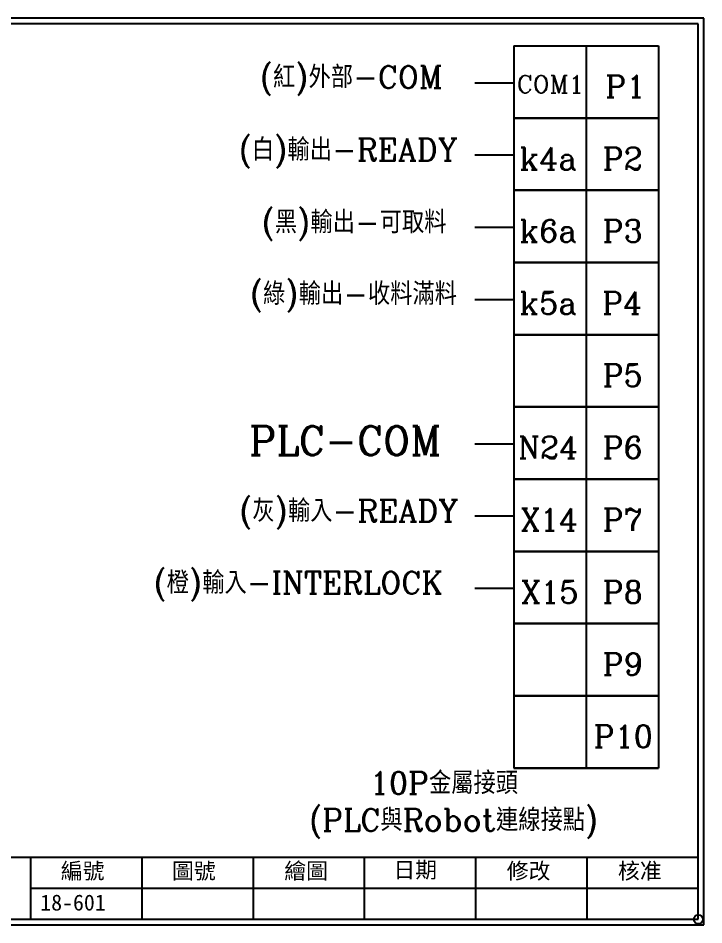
# Model space of a CAD drawing. Extents: x 275 to 562, y 265 to 469.
# Drawn here: x 407.8 to 561.9, y 264.9 to 468.9 of the extents above; entities that cross this region are included whole.
import ezdxf

# ---------------------------------------------------------------- set-up
doc = ezdxf.new("R2010")
doc.units = 0
doc.layers.get('0').update_dxf_attribs({"linetype": 'CONTINUOUS'})
doc.layers.add('圖框層', color=7, linetype='CONTINUOUS')
doc.layers.add('標尺寸層', color=3, linetype='CONTINUOUS')
doc.styles.add('CNS', font='romanc.shx', dxfattribs={"bigfont": 'chineset.shx'})
doc.styles.add('STSL', font='kaiu.ttf')

msp = doc.modelspace()

# ---------------------------------------------------------------- linework, layer by layer
at = {"color": 7}
msp.add_circle((560.65, 266.2), 1, dxfattribs=at)
at = {"layer": '圖框層', "color": 7}
for p, q in [((561.9, 468.91), (274.9, 468.91)), ((560.65, 467.66), (276.15, 467.66)), ((560.65, 266.2), (560.65, 467.66)), ((561.9, 264.95), (561.9, 468.91)), ((276.15, 280.2), (560.65, 280.2)), ((410.65, 266.2), (410.65, 280.2)), ((435.65, 266.2), (435.65, 280.2)), ((460.65, 266.2), (460.65, 280.2)), ((485.65, 266.2), (485.65, 280.2)), ((510.65, 266.2), (510.65, 280.2)), ((535.65, 266.2), (535.65, 280.2)), ((410.65, 273.2), (560.65, 273.2)), ((276.15, 266.2), (560.65, 266.2)), ((274.9, 264.95), (561.9, 264.95))]:
    msp.add_line(p, q, dxfattribs=at)
at = {"layer": '標尺寸層', "color": 7}
for p, q in [((519.21, 462.68), (535.45, 462.68)), ((519.21, 462.68), (519.21, 300.23)), ((535.45, 462.68), (551.7, 462.68)), ((535.45, 462.68), (535.45, 446.43)), ((551.7, 462.68), (551.7, 446.43)), ((519.21, 454.32), (510.39, 454.32)), ((519.21, 446.43), (535.45, 446.43)), ((535.45, 446.43), (519.21, 446.43)), ((519.21, 446.43), (535.45, 446.43)), ((535.45, 446.43), (551.7, 446.43)), ((551.7, 446.43), (535.45, 446.43)), ((535.45, 446.43), (551.7, 446.43)), ((535.45, 446.43), (535.45, 430.19)), ((551.7, 446.43), (551.7, 430.19)), ((519.21, 438.06), (510.39, 438.06)), ((535.45, 430.19), (519.21, 430.19)), ((519.21, 430.19), (535.45, 430.19)), ((551.7, 430.19), (535.45, 430.19)), ((535.45, 430.19), (551.7, 430.19)), ((535.45, 430.19), (535.45, 413.94)), ((551.7, 430.19), (551.7, 413.94)), ((519.21, 421.83), (510.39, 421.83)), ((535.45, 413.94), (519.21, 413.94)), ((519.21, 413.94), (535.45, 413.94)), ((551.7, 413.94), (535.45, 413.94)), ((535.45, 413.94), (551.7, 413.94)), ((535.45, 413.94), (535.45, 397.7)), ((551.7, 413.94), (551.7, 397.7)), ((519.21, 405.57), (510.39, 405.57)), ((535.45, 397.7), (519.21, 397.7)), ((519.21, 397.7), (535.45, 397.7)), ((551.7, 397.7), (535.45, 397.7)), ((535.45, 397.7), (551.7, 397.7)), ((535.45, 397.7), (535.45, 381.45)), ((551.7, 397.7), (551.7, 381.45)), ((535.45, 381.45), (519.21, 381.45)), ((519.21, 381.45), (535.45, 381.45)), ((551.7, 381.45), (535.45, 381.45)), ((535.45, 381.45), (551.7, 381.45)), ((535.45, 381.45), (535.45, 365.21)), ((551.7, 381.45), (551.7, 365.21)), ((519.21, 373.08), (510.39, 373.08)), ((535.45, 365.21), (519.21, 365.21)), ((519.21, 365.21), (535.45, 365.21)), ((551.7, 365.21), (535.45, 365.21)), ((535.45, 365.21), (551.7, 365.21)), ((535.45, 365.21), (535.45, 348.96)), ((551.7, 365.21), (551.7, 348.96)), ((519.21, 356.85), (510.39, 356.85)), ((535.45, 348.96), (519.21, 348.96)), ((519.21, 348.96), (535.45, 348.96)), ((551.7, 348.96), (535.45, 348.96)), ((535.45, 348.96), (551.7, 348.96)), ((535.45, 348.96), (535.45, 332.72)), ((551.7, 348.96), (551.7, 332.72)), ((519.21, 340.59), (510.39, 340.59)), ((535.45, 332.72), (519.21, 332.72)), ((519.21, 332.72), (535.45, 332.72)), ((519.21, 332.72), (535.45, 332.72)), ((535.45, 332.72), (519.21, 332.72)), ((519.21, 332.72), (535.45, 332.72)), ((551.7, 332.72), (535.45, 332.72)), ((535.45, 332.72), (551.7, 332.72)), ((535.45, 332.72), (551.7, 332.72)), ((551.7, 332.72), (535.45, 332.72)), ((535.45, 332.72), (551.7, 332.72)), ((535.45, 332.72), (535.45, 316.47)), ((551.7, 332.72), (551.7, 316.47)), ((535.45, 316.47), (519.21, 316.47)), ((519.21, 316.47), (535.45, 316.47)), ((551.7, 316.47), (535.45, 316.47)), ((535.45, 316.47), (551.7, 316.47)), ((535.45, 316.47), (535.45, 300.23)), ((551.7, 316.47), (551.7, 300.23)), ((519.21, 300.23), (535.45, 300.23)), ((535.45, 300.23), (519.21, 300.23)), ((519.21, 300.23), (535.45, 300.23)), ((535.45, 300.23), (519.21, 300.23)), ((519.21, 300.23), (535.45, 300.23)), ((535.45, 300.23), (551.7, 300.23)), ((551.7, 300.23), (535.45, 300.23)), ((535.45, 300.23), (551.7, 300.23)), ((551.7, 300.23), (535.45, 300.23)), ((535.45, 300.23), (551.7, 300.23))]:
    msp.add_line(p, q, dxfattribs=at)

# ---------------------------------------------------------------- texts
at = {"layer": '圖框層', "color": 7, "style": 'STSL'}
for s, p in [('繪圖', (467.59, 275.29)), ('日期', (492.12, 275.53)), ('編號', (417.36, 275.28)), ('圖號', (442.36, 275.28)), ('修改', (517.59, 275.29)), ('核准', (542.59, 275.29)), ('18-601', (412.76, 268.17))]:
    msp.add_text(s, height=3.6, dxfattribs=at).set_placement(p)
at = {"layer": '標尺寸層', "color": 7, "attachment_point": 1, "style": 'CNS'}
for s, width, heights, insert, char_height in [('\\pi5.5873;(紅)外部-COM', 53.7937, [0], (456.46, 458.16), 5), ('\\pi8.1226;\\P\\pi0.78924;{\\H0.8x;COM1}', 16.2451, [0], (519.06, 464.38), 5), ('\\pi8.1226;\\P\\pi4.313;P1', 16.2451, [0], (535.45, 464.38), 5), ('\\pi0.94446;(白)輸出-READY', 53.7937, [0], (456.37, 441.83), 5), ('\\pi8.1226;\\P\\pi1.3369;k4a', 16.2451, [0], (519.06, 448.14), 5), ('\\pi8.1226;\\P\\pi3.7178;P2', 16.2451, [0], (535.45, 448.14), 5), ('\\pi5.9965;(黑)輸出-可取料', 53.7937, [7.62], (456.48, 425.51), 5), ('\\pi8.1226;\\P\\pi1.3369;k6a', 16.2451, [0], (519.06, 431.89), 5), ('\\pi8.1226;\\P\\pi3.7178;P3', 16.2451, [0], (535.45, 431.89), 5), ('\\pi3.4965;(綠)輸出-收料滿料', 53.7937, [0], (456.34, 409.41), 5), ('\\pi8.1226;\\P\\pi1.3369;k5a', 16.2451, [0], (519.06, 415.65), 5), ('\\pi8.1226;\\P\\pi3.5988;P4', 16.2451, [0], (535.45, 415.65), 5), ('\\pi8.1226;\\P\\pi3.7178;P5', 16.2451, [0], (535.45, 399.4), 5), ('\\pi3.5278;PLC-COM', 53.7937, [0], (456.17, 377.1), 6.5), ('\\pi8.1226;\\P\\pi1.0988;N24', 16.2451, [0], (519.06, 383.16), 5), ('\\pi8.1226;\\P\\pi3.7178;P6', 16.2451, [0], (535.45, 383.16), 5), ('\\pi0.94446;(灰)輸入-READY', 53.7937, [0], (456.48, 360.59), 5), ('\\pi8.1226;\\P\\pi1.694;X14', 16.2451, [0], (519.06, 366.91), 5), ('\\pi8.1226;\\P\\pi3.7178;P7', 16.2451, [0], (535.45, 366.91), 5), ('\\pi2.8143;(橙)輸入-INTERLOCK', 74.9142, [0], (435.35, 344.41), 5), ('\\pi8.1226;\\P\\pi1.813;X15', 16.2451, [0], (519.06, 350.67), 5), ('\\pi8.1226;\\P\\pi3.7178;P8', 16.2451, [0], (535.45, 350.67), 5), ('\\pi8.1226;\\P\\pi3.7178;P9', 16.2451, [0], (535.45, 334.42), 5), ('\\pi8.1226;\\P\\pi1.694;P10', 16.2451, [0], (535.45, 318.18), 5), ('    10P金屬接頭\\P(PLC與Robot連線接點)', 68.9943, [0], (473.12, 299.37), 5)]:
    msp.add_mtext_dynamic_manual_height_columns(s, width=width, gutter_width=32.5, heights=heights, dxfattribs=dict(at, insert=insert, char_height=char_height))

doc.saveas('drawing.dxf')
